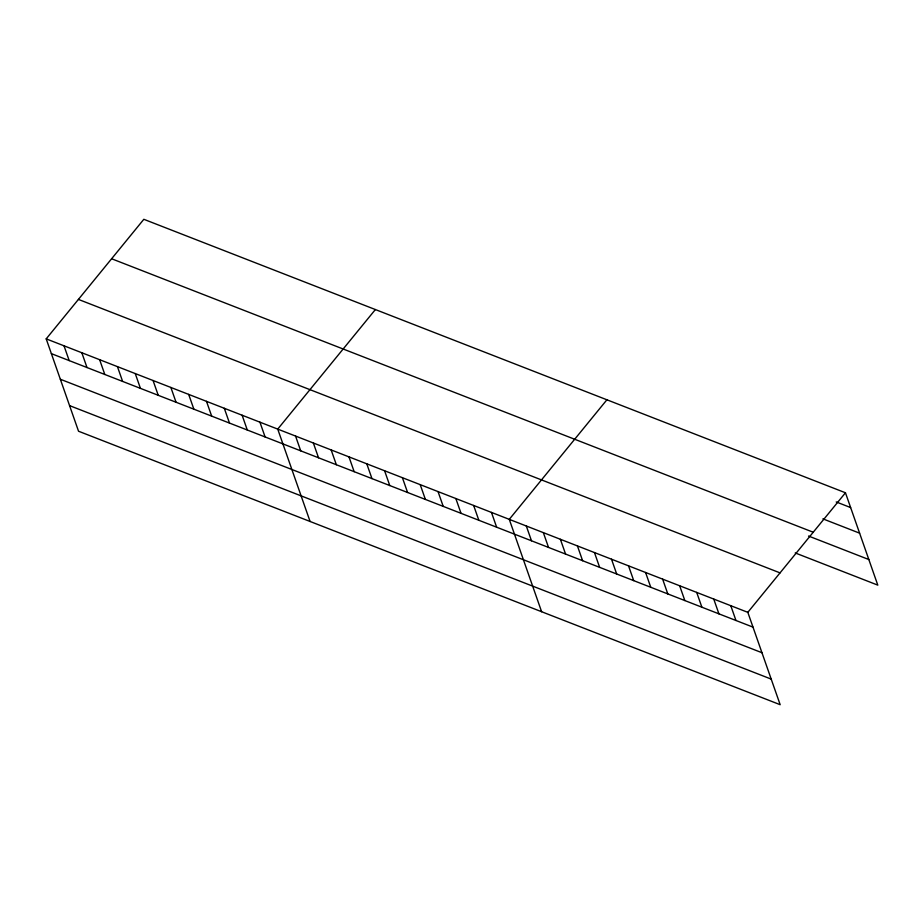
<?xml version="1.0" encoding="UTF-8"?>
<svg xmlns="http://www.w3.org/2000/svg" width="924" height="924" viewBox="0 0 924 924"><rect width="100%" height="100%" fill="white"/><g stroke="black" fill="none" stroke-linecap="round" stroke-linejoin="round"><path stroke-width="1.39" d="M46.2 338.865L747.816 612.335L780.168 704.7L78.54 431.231L46.2 338.865L143.832 219.3L845.46 492.769L877.8 585.135L795.229 552.945M375.375 309.552L277.731 429.106L310.083 521.471M606.906 399.792L509.274 519.357L541.614 611.723M747.816 612.335L845.46 492.769M836.22 501.94L850.634 507.565M822.903 518.861L859.597 533.16M111.619 258.755L813.236 532.236M808.546 536.036L868.837 559.54M78.425 299.411L780.041 572.88M51.374 353.649L753.002 627.13M60.349 379.256L761.965 652.725M69.577 405.624L771.205 679.105M730.78 605.694L735.966 620.489M713.744 599.052L718.918 613.848M696.708 592.411L701.882 607.207M679.66 585.77L684.846 600.565M662.624 579.129L667.798 593.924M645.587 572.487L650.762 587.283M628.539 565.846L633.725 580.642M611.503 559.205L616.689 574M594.467 552.564L599.641 567.359M577.431 545.922L582.605 560.718M560.383 539.281L565.569 554.077M543.347 532.64L548.533 547.435M526.31 525.999L531.485 540.783M491.464 512.416L496.638 527.2M473.654 505.474L478.828 520.258M455.844 498.533L461.018 513.317M438.034 491.591L443.208 506.375M420.212 484.65L425.398 499.434M402.402 477.708L407.588 492.492M384.592 470.766L389.778 485.55M366.782 463.825L371.968 478.609M348.972 456.883L354.158 471.667M331.162 449.942L336.348 464.726M313.352 443L318.537 457.784M295.541 436.047L300.727 450.843M259.921 422.164L265.107 436.96M242.111 415.223L247.297 430.018M224.301 408.281L229.487 423.077M206.491 401.339L211.677 416.135M188.681 394.398L193.867 409.193M170.871 387.456L176.057 402.252M153.061 380.515L158.247 395.31M135.25 373.573L140.436 388.369M117.44 366.632L122.615 381.416M99.63 359.69L104.805 374.474M81.82 352.749L86.995 367.533M64.01 345.807L69.184 360.591"/></g></svg>
